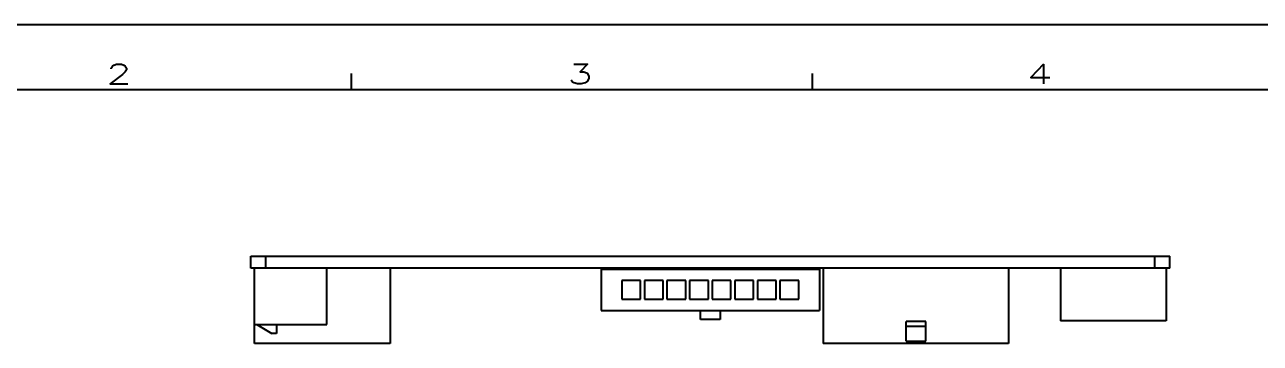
# Model space of a CAD drawing. Header units: inches. Extents: x 716 to 1232, y -1720 to -1356.
# Drawn here: x 812.4 to 976.4, y -1398.2 to -1355.9 of the extents above; entities that cross this region are included whole.
import ezdxf

# ---------------------------------------------------------------- set-up
doc = ezdxf.new("R2010")
doc.units = ezdxf.units.IN
doc.header["$LTSCALE"] = 20
doc.header["$MEASUREMENT"] = 0
doc.linetypes.add('CENTER2', pattern=[28.575, 19.05, -3.175, 3.175, -3.175])
doc.layers.get('0').update_dxf_attribs({"linetype": 'CONTINUOUS'})
doc.layers.add('CENTER', color=1, linetype='CENTER2', lineweight=15)
doc.layers.add('TITLE', color=5, linetype='CONTINUOUS')
doc.styles.add('Design', font='', dxfattribs={"width": 0.8})
doc.styles.add('Form', font='romans.shx', dxfattribs={"width": 0.7})
doc.styles.get('Design').set_extended_font_data('SimSun')

# ---------------------------------------------------------------- blocks, each defined once
blk = doc.blocks.new('10')
at = {"layer": 'TITLE', "color": 0}
blk.add_line((-816.306, -29.01), (-1113.307, -29.01), dxfattribs=at)
at = {"layer": 'TITLE', "color": 5}
for p, q in [((-1032.804, -34.007), (-1032.804, -32.758)), ((-997.554, -34.007), (-997.554, -32.758)), ((-821.303, -34.007), (-1103.304, -34.007))]:
    blk.add_line(p, q, dxfattribs=at)
at = {"layer": 'TITLE', "color": 6, "style": 'Form', "width": 1.5}
for s, p in [('2', (-1051.565, -33.544)), ('3', (-1016.29, -33.544)), ('4', (-981.136, -33.544))]:
    blk.add_text(s, height=1.498, dxfattribs=at).set_placement(p)
at = {"layer": 'TITLE', "color": 3, "ltscale": 10, "style": 'Design', "width": 0.8}
for tag, p in [('SCALE', (-843.554, -222.568)), ('SHEET', (-830.418, -227.676)), ('UNITS', (-909.495, -232.526)), ('REV', (-828.941, -232.539))]:
    blk.add_attdef(tag, p, '', height=1.999, dxfattribs=at)

msp = doc.modelspace()

# ---------------------------------------------------------------- linework, layer by layer
at = {"color": 7, "linetype": 'Continuous'}
for p, q in [((842.43, -1388.25), (842.43, -1386.65)), ((842.43, -1386.65), (964.43, -1386.65)), ((844.43, -1388.25), (844.43, -1386.65)), ((962.43, -1388.25), (962.43, -1386.65)), ((964.43, -1388.25), (964.43, -1386.65)), ((964.43, -1388.25), (842.43, -1388.25)), ((842.93, -1398.25), (842.93, -1388.25)), ((852.53, -1395.75), (852.53, -1388.25)), ((860.93, -1388.25), (860.93, -1398.25)), ((888.93, -1388.39), (888.93, -1393.9)), ((888.93, -1388.39), (917.93, -1388.39)), ((917.93, -1388.39), (917.93, -1393.9)), ((918.43, -1388.25), (918.43, -1398.25)), ((943.03, -1388.25), (943.03, -1398.25)), ((949.93, -1388.25), (949.93, -1395.25)), ((963.93, -1388.25), (963.93, -1395.25)), ((891.68, -1389.89), (891.68, -1392.39)), ((894.18, -1389.89), (891.68, -1389.89)), ((894.18, -1392.39), (894.18, -1389.89)), ((894.68, -1389.89), (894.68, -1392.39)), ((897.18, -1389.89), (894.68, -1389.89)), ((897.18, -1392.39), (897.18, -1389.89)), ((897.68, -1389.89), (897.68, -1392.39)), ((900.18, -1389.89), (897.68, -1389.89)), ((900.18, -1392.39), (900.18, -1389.89)), ((900.68, -1389.89), (900.68, -1392.39)), ((903.18, -1389.89), (900.68, -1389.89)), ((903.18, -1392.39), (903.18, -1389.89)), ((903.68, -1389.89), (903.68, -1392.39)), ((906.18, -1389.89), (903.68, -1389.89)), ((906.18, -1392.39), (906.18, -1389.89)), ((906.68, -1389.89), (906.68, -1392.39)), ((909.18, -1389.89), (906.68, -1389.89)), ((909.18, -1392.39), (909.18, -1389.89)), ((912.18, -1389.89), (909.68, -1389.89)), ((909.68, -1389.89), (909.68, -1392.39)), ((912.18, -1392.39), (912.18, -1389.89)), ((915.18, -1389.89), (912.68, -1389.89)), ((912.68, -1389.89), (912.68, -1392.39)), ((915.18, -1392.39), (915.18, -1389.89)), ((891.68, -1392.39), (894.18, -1392.39)), ((894.68, -1392.39), (897.18, -1392.39)), ((897.68, -1392.39), (900.18, -1392.39)), ((900.68, -1392.39), (903.18, -1392.39)), ((903.68, -1392.39), (906.18, -1392.39)), ((906.68, -1392.39), (909.18, -1392.39)), ((909.68, -1392.39), (912.18, -1392.39)), ((912.68, -1392.39), (915.18, -1392.39)), ((888.93, -1393.9), (917.93, -1393.9)), ((902.13, -1395.1), (902.13, -1393.9)), ((904.73, -1393.9), (904.73, -1395.1)), ((842.93, -1395.75), (852.53, -1395.75)), ((843.23, -1395.75), (845.23, -1396.95)), ((845.83, -1395.75), (845.83, -1396.95)), ((904.73, -1395.1), (902.13, -1395.1)), ((932.03, -1395.35), (929.43, -1395.35)), ((929.43, -1397.95), (929.43, -1395.35)), ((932.03, -1397.95), (932.03, -1395.35)), ((963.93, -1395.25), (949.93, -1395.25)), ((845.83, -1396.95), (845.23, -1396.95)), ((929.43, -1395.95), (932.03, -1395.95)), ((860.93, -1398.25), (842.93, -1398.25)), ((943.03, -1398.25), (918.43, -1398.25)), ((929.43, -1397.95), (932.03, -1397.95))]:
    msp.add_line(p, q, dxfattribs=at)

# ---------------------------------------------------------------- block references
at = {"layer": 'CENTER', "color": 0, "xscale": 1.735603446644332, "yscale": 1.735603446644332, "zscale": 1.735603446644332}
msp.add_blockref('10', (2648.35, -1305.54), dxfattribs=at)

doc.saveas('drawing.dxf')
